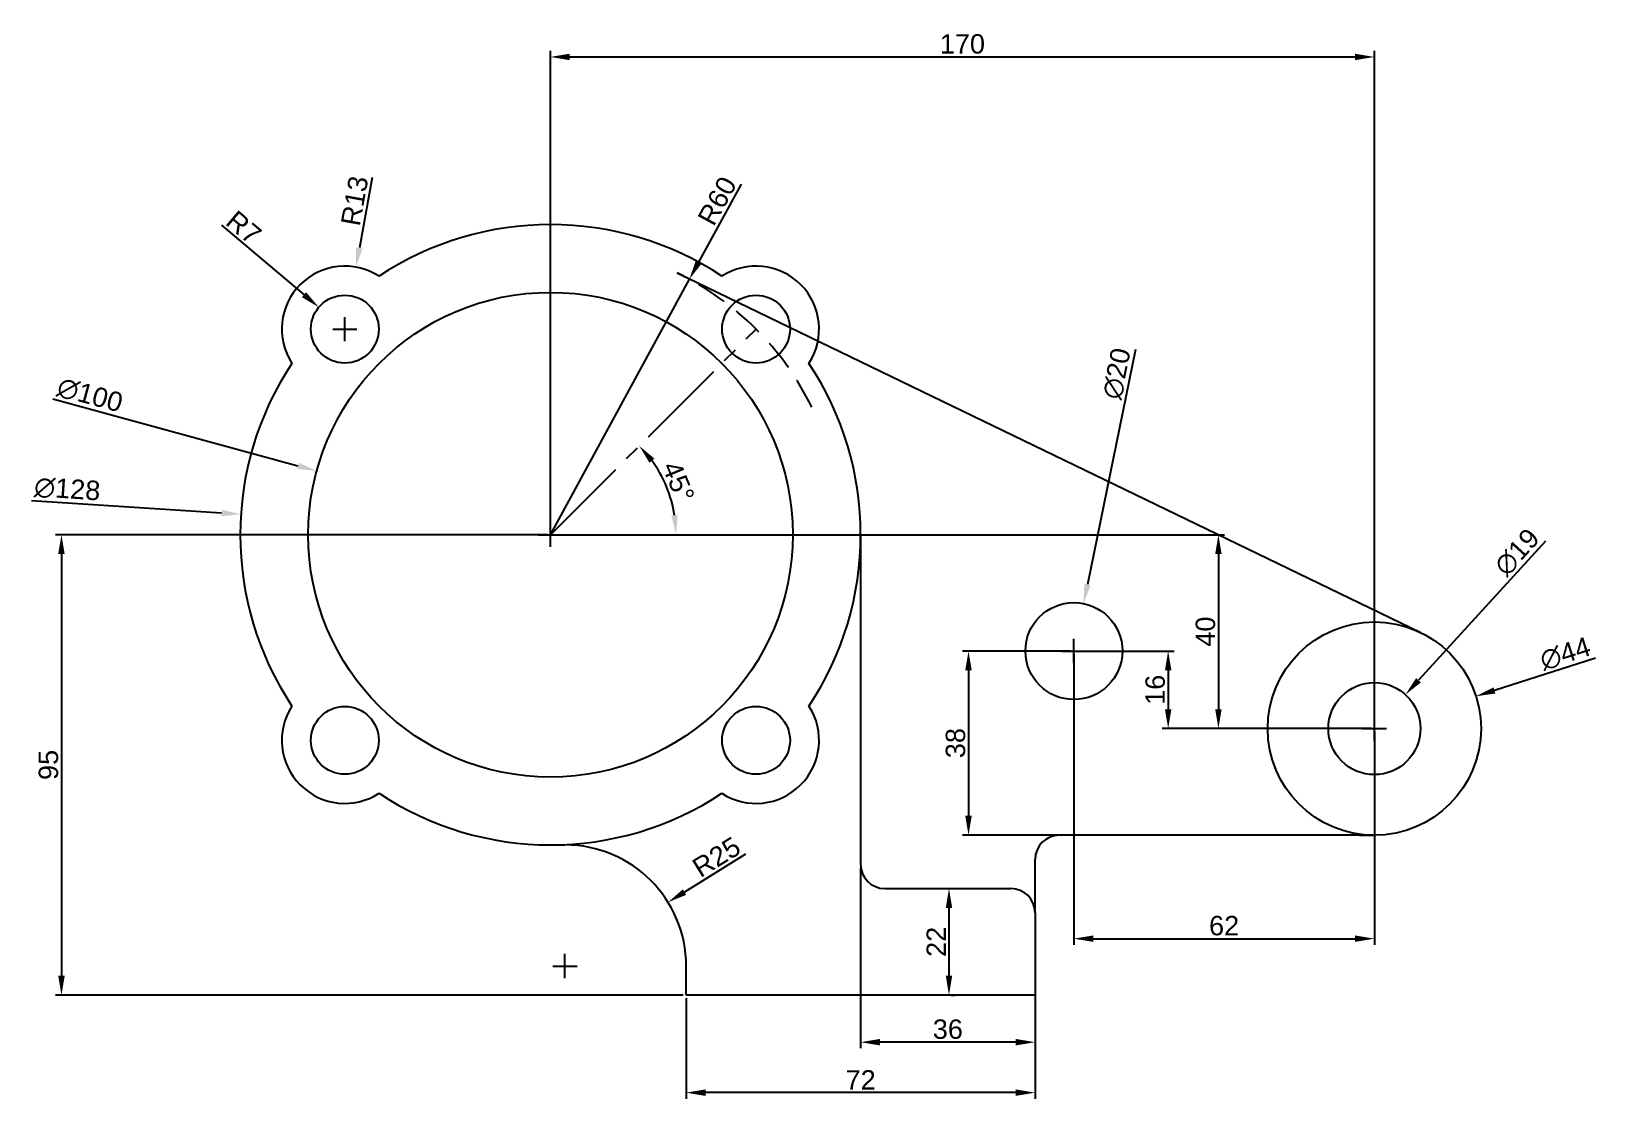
# Model space of a CAD drawing. Header units: millimetres. Extents: x 3284 to 3607, y 1512 to 1732.
import ezdxf

# ---------------------------------------------------------------- set-up
doc = ezdxf.new("R2010")
doc.units = ezdxf.units.MM
doc.linetypes.add('CENTER2', pattern=[28.575, 19.05, -3.175, 3.175, -3.175])
doc.linetypes.add('DASHED2', pattern=[9.525, 6.35, -3.175])
doc.layers.add('Layer1', color=7, linetype='DASHED2')
doc.layers.add('Layer2', color=7, linetype='CENTER2')
doc.styles.get("Standard").update_dxf_attribs({"font": 'arial.ttf'})
doc.dimstyles.new('ISO-25', dxfattribs={"dimtxt": 4, "dimasz": 4, "dimexe": 1.25, "dimexo": 0.625, "dimtad": 1, "dimtxsty": 'Standard', "dimcen": 2.5, "dimadec": 0, "dimazin": 0, "dimtfac": 1, "dimtmove": 0, "dimatfit": 3, "dimfxl": 1, "dimarcsym": 0})

# ---------------------------------------------------------------- blocks, each defined once
blk = doc.blocks.new('*D3')
at = {"color": 0, "lineweight": -2, "transparency": 16777216}
for p, q in [((3354.3, 1702.13), (3351.69, 1687.56)), ((3348.69, 1668.32), (3348.69, 1673.32)), ((3346.19, 1670.82), (3351.19, 1670.82))]:
    blk.add_line(p, q, dxfattribs=at)
at = {"color": 0, "transparency": 16777216}
blk.add_solid([(3351.03, 1687.67), (3352.34, 1687.44), (3350.98, 1683.62)], dxfattribs=at)
at = {"layer": 'Defpoints', "color": 0, "transparency": 16777216}
for p in [(3350.98, 1683.62), (3348.69, 1670.82)]:
    blk.add_point(p, dxfattribs=at)
at = {"color": 0, "transparency": 16777216, "insert": (3350.72, 1697.28), "char_height": 4, "attachment_point": 5, "rotation": 79.8397}
blk.add_mtext('R13', dxfattribs=at)
blk = doc.blocks.new('*D4')
at = {"color": 0, "lineweight": -2, "transparency": 16777216}
for p, q in [((3323.22, 1692.27), (3340.27, 1677.91)), ((3348.69, 1668.32), (3348.69, 1673.32)), ((3346.19, 1670.82), (3351.19, 1670.82))]:
    blk.add_line(p, q, dxfattribs=at)
at = {"color": 0, "transparency": 16777216}
blk.add_solid([(3340.7, 1678.42), (3339.84, 1677.4), (3343.33, 1675.33)], dxfattribs=at)
at = {"layer": 'Defpoints', "color": 0, "transparency": 16777216}
for p in [(3343.33, 1675.33), (3348.69, 1670.82)]:
    blk.add_point(p, dxfattribs=at)
at = {"color": 0, "transparency": 16777216, "insert": (3327.85, 1691.79), "char_height": 4, "attachment_point": 5, "rotation": 319.9053}
blk.add_mtext('R7', dxfattribs=at)
blk = doc.blocks.new('*D5')
at = {"color": 0, "lineweight": -2, "transparency": 16777216}
for p, q in [((3288.41, 1656.42), (3339.02, 1642.61)), ((3391.11, 1625.9), (3391.11, 1630.9)), ((3388.61, 1628.4), (3393.61, 1628.4))]:
    blk.add_line(p, q, dxfattribs=at)
at = {"color": 0, "transparency": 16777216}
blk.add_solid([(3339.19, 1643.25), (3338.84, 1641.97), (3342.88, 1641.56)], dxfattribs=at)
at = {"layer": 'Defpoints', "color": 0, "transparency": 16777216}
for p in [(3342.88, 1641.56), (3439.35, 1615.24)]:
    blk.add_point(p, dxfattribs=at)
at = {"color": 0, "transparency": 16777216, "insert": (3296.1, 1657.2), "char_height": 4, "attachment_point": 5, "rotation": 344.7394}
blk.add_mtext('∅100', dxfattribs=at)
blk = doc.blocks.new('*D6')
at = {"color": 0, "lineweight": -2, "transparency": 16777216}
for p, q in [((3284.03, 1635.48), (3323.26, 1632.89)), ((3391.11, 1625.9), (3391.11, 1630.9)), ((3388.61, 1628.4), (3393.61, 1628.4))]:
    blk.add_line(p, q, dxfattribs=at)
at = {"color": 0, "transparency": 16777216}
blk.add_solid([(3323.31, 1633.55), (3323.22, 1632.22), (3327.25, 1632.62)], dxfattribs=at)
at = {"layer": 'Defpoints', "color": 0, "transparency": 16777216}
for p in [(3327.25, 1632.62), (3454.97, 1624.17)]:
    blk.add_point(p, dxfattribs=at)
at = {"color": 0, "transparency": 16777216, "insert": (3291.42, 1637.78), "char_height": 4, "attachment_point": 5, "rotation": 356.2127}
blk.add_mtext('∅128', dxfattribs=at)
blk = doc.blocks.new('*D7')
at = {"color": 0, "lineweight": -2, "transparency": 16777216}
for p, q in [((3430.45, 1700.74), (3421.69, 1684.62)), ((3391.11, 1628.4), (3419.77, 1681.11))]:
    blk.add_line(p, q, dxfattribs=at)
at = {"color": 0, "transparency": 16777216}
blk.add_solid([(3421.1, 1684.94), (3422.27, 1684.3), (3419.77, 1681.11)], dxfattribs=at)
at = {"layer": 'Defpoints', "color": 0, "transparency": 16777216}
for p in [(3419.77, 1681.11), (3391.11, 1628.4)]:
    blk.add_point(p, dxfattribs=at)
at = {"color": 0, "transparency": 16777216, "insert": (3425.53, 1697.27), "char_height": 4, "attachment_point": 5, "rotation": 61.4667}
blk.add_mtext('R60', dxfattribs=at)
blk = doc.blocks.new('*D8')
at = {"color": 0, "lineweight": -2, "transparency": 16777216}
blk.add_arc((3391.11, 1628.4), 25.92, 8.8519, 36.1481, dxfattribs=at)
at = {"color": 0, "transparency": 16777216}
for points in [[(3411.54, 1643.25), (3412.55, 1644.12), (3409.44, 1646.72)], [(3417.39, 1632.44), (3416.06, 1632.33), (3417.03, 1628.4)]]:
    blk.add_solid(points, dxfattribs=at)
at = {"layer": 'Defpoints', "color": 0, "transparency": 16777216}
for p in [(3433.54, 1670.82), (3416.15, 1635.1), (3391.11, 1628.4), (3391.11, 1628.4), (3451.11, 1628.4)]:
    blk.add_point(p, dxfattribs=at)
at = {"color": 0, "transparency": 16777216, "insert": (3417.51, 1639.33), "char_height": 4, "attachment_point": 5, "rotation": 292.5}
blk.add_mtext('45°', dxfattribs=at)
blk = doc.blocks.new('*D9')
at = {"color": 0, "lineweight": -2, "transparency": 16777216}
for p, q in [((3390.49, 1628.4), (3288.97, 1628.4)), ((3290.22, 1624.4), (3290.22, 1537.4)), ((3418.49, 1533.4), (3288.97, 1533.4))]:
    blk.add_line(p, q, dxfattribs=at)
at = {"color": 0, "transparency": 16777216}
for points in [[(3289.55, 1624.4), (3290.89, 1624.4), (3290.22, 1628.4)], [(3289.55, 1537.4), (3290.89, 1537.4), (3290.22, 1533.4)]]:
    blk.add_solid(points, dxfattribs=at)
at = {"layer": 'Defpoints', "color": 0, "transparency": 16777216}
for p in [(3391.11, 1628.4), (3290.22, 1533.4), (3419.11, 1533.4)]:
    blk.add_point(p, dxfattribs=at)
at = {"color": 0, "transparency": 16777216, "insert": (3287.55, 1580.9), "char_height": 4, "attachment_point": 5, "rotation": 90}
blk.add_mtext('95', dxfattribs=at)
blk = doc.blocks.new('*D10')
at = {"color": 0, "lineweight": -2, "transparency": 16777216}
for p, q in [((3431.38, 1562.48), (3418.77, 1554.66)), ((3394.11, 1536.9), (3394.11, 1541.9)), ((3391.61, 1539.4), (3396.61, 1539.4))]:
    blk.add_line(p, q, dxfattribs=at)
at = {"color": 0, "transparency": 16777216}
blk.add_solid([(3418.42, 1555.23), (3419.12, 1554.1), (3415.37, 1552.56)], dxfattribs=at)
at = {"layer": 'Defpoints', "color": 0, "transparency": 16777216}
for p in [(3415.37, 1552.56), (3394.11, 1539.4)]:
    blk.add_point(p, dxfattribs=at)
at = {"color": 0, "transparency": 16777216, "insert": (3425.37, 1561.89), "char_height": 4, "attachment_point": 5, "rotation": 31.77}
blk.add_mtext('R25', dxfattribs=at)
blk = doc.blocks.new('*D11')
at = {"color": 0, "lineweight": -2, "transparency": 16777216}
for p, q in [((3473.74, 1555.4), (3474.59, 1555.4)), ((3473.34, 1551.4), (3473.34, 1537.4)), ((3473.74, 1533.4), (3474.59, 1533.4))]:
    blk.add_line(p, q, dxfattribs=at)
at = {"color": 0, "transparency": 16777216}
for points in [[(3472.68, 1551.4), (3474.01, 1551.4), (3473.34, 1555.4)], [(3472.68, 1537.4), (3474.01, 1537.4), (3473.34, 1533.4)]]:
    blk.add_solid(points, dxfattribs=at)
at = {"layer": 'Defpoints', "color": 0, "transparency": 16777216}
for p in [(3473.11, 1555.4), (3473.11, 1533.4), (3473.34, 1533.4)]:
    blk.add_point(p, dxfattribs=at)
at = {"color": 0, "transparency": 16777216, "insert": (3470.71, 1544.4), "char_height": 4, "attachment_point": 5, "rotation": 90}
blk.add_mtext('22', dxfattribs=at)
blk = doc.blocks.new('*D12')
at = {"color": 0, "lineweight": -2, "transparency": 16777216}
for p, q in [((3419.11, 1532.77), (3419.11, 1512.03)), ((3491.11, 1532.77), (3491.11, 1512.03)), ((3487.11, 1513.28), (3423.11, 1513.28))]:
    blk.add_line(p, q, dxfattribs=at)
at = {"color": 0, "transparency": 16777216}
for points in [[(3423.11, 1513.95), (3423.11, 1512.61), (3419.11, 1513.28)], [(3487.11, 1513.95), (3487.11, 1512.61), (3491.11, 1513.28)]]:
    blk.add_solid(points, dxfattribs=at)
at = {"layer": 'Defpoints', "color": 0, "transparency": 16777216}
for p in [(3419.11, 1533.4), (3491.11, 1533.4), (3419.11, 1513.28)]:
    blk.add_point(p, dxfattribs=at)
at = {"color": 0, "transparency": 16777216, "insert": (3455.11, 1515.91), "char_height": 4, "attachment_point": 5}
blk.add_mtext('72', dxfattribs=at)
blk = doc.blocks.new('*D13')
at = {"color": 0, "lineweight": -2, "transparency": 16777216}
for p, q in [((3455.11, 1559.77), (3455.11, 1522.44)), ((3491.11, 1549.77), (3491.11, 1522.44)), ((3487.11, 1523.69), (3459.11, 1523.69))]:
    blk.add_line(p, q, dxfattribs=at)
at = {"color": 0, "transparency": 16777216}
for points in [[(3459.11, 1524.36), (3459.11, 1523.02), (3455.11, 1523.69)], [(3487.11, 1524.36), (3487.11, 1523.02), (3491.11, 1523.69)]]:
    blk.add_solid(points, dxfattribs=at)
at = {"layer": 'Defpoints', "color": 0, "transparency": 16777216}
for p in [(3455.11, 1560.4), (3491.11, 1550.4), (3455.11, 1523.69)]:
    blk.add_point(p, dxfattribs=at)
at = {"color": 0, "transparency": 16777216, "insert": (3473.11, 1526.36), "char_height": 4, "attachment_point": 5}
blk.add_mtext('36', dxfattribs=at)
blk = doc.blocks.new('*D14')
at = {"color": 0, "lineweight": -2, "transparency": 16777216}
for p, q in [((3498.49, 1604.4), (3476.12, 1604.4)), ((3477.37, 1600.4), (3477.37, 1570.4)), ((3498.49, 1566.4), (3476.12, 1566.4))]:
    blk.add_line(p, q, dxfattribs=at)
at = {"color": 0, "transparency": 16777216}
for points in [[(3476.7, 1600.4), (3478.04, 1600.4), (3477.37, 1604.4)], [(3476.7, 1570.4), (3478.04, 1570.4), (3477.37, 1566.4)]]:
    blk.add_solid(points, dxfattribs=at)
at = {"layer": 'Defpoints', "color": 0, "transparency": 16777216}
for p in [(3499.11, 1604.4), (3477.37, 1566.4), (3499.11, 1566.4)]:
    blk.add_point(p, dxfattribs=at)
at = {"color": 0, "transparency": 16777216, "insert": (3474.7, 1585.4), "char_height": 4, "attachment_point": 5, "rotation": 90}
blk.add_mtext('38', dxfattribs=at)
blk = doc.blocks.new('*D15')
at = {"color": 0, "lineweight": -2, "transparency": 16777216}
for p, q in [((3499.74, 1604.4), (3519.82, 1604.4)), ((3518.57, 1600.4), (3518.57, 1592.4)), ((3560.49, 1588.4), (3517.32, 1588.4))]:
    blk.add_line(p, q, dxfattribs=at)
at = {"color": 0, "transparency": 16777216}
for points in [[(3517.9, 1600.4), (3519.24, 1600.4), (3518.57, 1604.4)], [(3517.9, 1592.4), (3519.24, 1592.4), (3518.57, 1588.4)]]:
    blk.add_solid(points, dxfattribs=at)
at = {"layer": 'Defpoints', "color": 0, "transparency": 16777216}
for p in [(3499.11, 1604.4), (3518.57, 1588.4), (3561.11, 1588.4)]:
    blk.add_point(p, dxfattribs=at)
at = {"color": 0, "transparency": 16777216, "insert": (3515.9, 1596.4), "char_height": 4, "attachment_point": 5, "rotation": 90}
blk.add_mtext('16', dxfattribs=at)
blk = doc.blocks.new('*D16')
at = {"color": 0, "lineweight": -2, "transparency": 16777216}
for p, q in [((3391.11, 1629.02), (3391.11, 1728.23)), ((3395.11, 1726.98), (3557.11, 1726.98)), ((3561.11, 1589.02), (3561.11, 1728.23))]:
    blk.add_line(p, q, dxfattribs=at)
at = {"color": 0, "transparency": 16777216}
for points in [[(3395.11, 1727.65), (3395.11, 1726.31), (3391.11, 1726.98)], [(3557.11, 1727.65), (3557.11, 1726.31), (3561.11, 1726.98)]]:
    blk.add_solid(points, dxfattribs=at)
at = {"layer": 'Defpoints', "color": 0, "transparency": 16777216}
for p in [(3561.11, 1726.98), (3391.11, 1628.4), (3561.11, 1588.4)]:
    blk.add_point(p, dxfattribs=at)
at = {"color": 0, "transparency": 16777216, "insert": (3476.11, 1729.65), "char_height": 4, "attachment_point": 5}
blk.add_mtext('170', dxfattribs=at)
blk = doc.blocks.new('*D17')
at = {"color": 0, "lineweight": -2, "transparency": 16777216}
for p, q in [((3391.74, 1628.4), (3530.18, 1628.4)), ((3528.93, 1624.4), (3528.93, 1592.4)), ((3560.49, 1588.4), (3527.68, 1588.4))]:
    blk.add_line(p, q, dxfattribs=at)
at = {"color": 0, "transparency": 16777216}
for points in [[(3528.27, 1624.4), (3529.6, 1624.4), (3528.93, 1628.4)], [(3528.27, 1592.4), (3529.6, 1592.4), (3528.93, 1588.4)]]:
    blk.add_solid(points, dxfattribs=at)
at = {"layer": 'Defpoints', "color": 0, "transparency": 16777216}
for p in [(3391.11, 1628.4), (3528.93, 1588.4), (3561.11, 1588.4)]:
    blk.add_point(p, dxfattribs=at)
at = {"color": 0, "transparency": 16777216, "insert": (3526.27, 1608.4), "char_height": 4, "attachment_point": 5, "rotation": 90}
blk.add_mtext('40', dxfattribs=at)
blk = doc.blocks.new('*D18')
at = {"color": 0, "lineweight": -2, "transparency": 16777216}
for p, q in [((3596.42, 1627.09), (3570.21, 1598.37)), ((3558.61, 1588.4), (3563.61, 1588.4)), ((3561.11, 1585.9), (3561.11, 1590.9))]:
    blk.add_line(p, q, dxfattribs=at)
at = {"color": 0, "transparency": 16777216}
blk.add_solid([(3569.72, 1598.82), (3570.71, 1597.92), (3567.52, 1595.41)], dxfattribs=at)
at = {"layer": 'Defpoints', "color": 0, "transparency": 16777216}
for p in [(3567.52, 1595.41), (3554.71, 1581.38)]:
    blk.add_point(p, dxfattribs=at)
at = {"color": 0, "transparency": 16777216, "insert": (3590.55, 1624.78), "char_height": 4, "attachment_point": 5, "rotation": 47.6212}
blk.add_mtext('∅19', dxfattribs=at)
blk = doc.blocks.new('*D19')
at = {"color": 0, "lineweight": -2, "transparency": 16777216}
for p, q in [((3606.73, 1602.91), (3585.89, 1596.28)), ((3558.61, 1588.4), (3563.61, 1588.4)), ((3561.11, 1585.9), (3561.11, 1590.9))]:
    blk.add_line(p, q, dxfattribs=at)
at = {"color": 0, "transparency": 16777216}
blk.add_solid([(3585.69, 1596.91), (3586.09, 1595.64), (3582.08, 1595.07)], dxfattribs=at)
at = {"layer": 'Defpoints', "color": 0, "transparency": 16777216}
for p in [(3582.08, 1595.07), (3540.15, 1581.73)]:
    blk.add_point(p, dxfattribs=at)
at = {"color": 0, "transparency": 16777216, "insert": (3600.5, 1603.84), "char_height": 4, "attachment_point": 5, "rotation": 17.6504}
blk.add_mtext('∅44', dxfattribs=at)
blk = doc.blocks.new('*D20')
at = {"color": 0, "lineweight": -2, "transparency": 16777216}
for p, q in [((3511.82, 1666.62), (3501.92, 1618.11)), ((3496.61, 1604.4), (3501.61, 1604.4)), ((3499.11, 1601.9), (3499.11, 1606.9))]:
    blk.add_line(p, q, dxfattribs=at)
at = {"color": 0, "transparency": 16777216}
blk.add_solid([(3501.26, 1618.25), (3502.57, 1617.98), (3501.11, 1614.19)], dxfattribs=at)
at = {"layer": 'Defpoints', "color": 0, "transparency": 16777216}
for p in [(3501.11, 1614.19), (3497.11, 1594.6)]:
    blk.add_point(p, dxfattribs=at)
at = {"color": 0, "transparency": 16777216, "insert": (3507.97, 1661.64), "char_height": 4, "attachment_point": 5, "rotation": 78.4594}
blk.add_mtext('∅20', dxfattribs=at)
blk = doc.blocks.new('*D21')
at = {"color": 0, "lineweight": -2, "transparency": 16777216}
for p, q in [((3499.11, 1603.77), (3499.11, 1543.8)), ((3561.11, 1587.77), (3561.11, 1543.8)), ((3503.11, 1545.05), (3557.11, 1545.05))]:
    blk.add_line(p, q, dxfattribs=at)
at = {"color": 0, "transparency": 16777216}
for points in [[(3503.11, 1545.72), (3503.11, 1544.39), (3499.11, 1545.05)], [(3557.11, 1545.72), (3557.11, 1544.39), (3561.11, 1545.05)]]:
    blk.add_solid(points, dxfattribs=at)
at = {"layer": 'Defpoints', "color": 0, "transparency": 16777216}
for p in [(3499.11, 1604.4), (3561.11, 1588.4), (3561.11, 1545.05)]:
    blk.add_point(p, dxfattribs=at)
at = {"color": 0, "transparency": 16777216, "insert": (3530.11, 1547.72), "char_height": 4, "attachment_point": 5}
blk.add_mtext('62', dxfattribs=at)

msp = doc.modelspace()

# ---------------------------------------------------------------- linework, layer by layer
for p, q in [((3417.236, 1682.411), (3570.692, 1608.202)), ((3455.114, 1628.396), (3455.114, 1560.396)), ((3558.114, 1566.396), (3496.114, 1566.396)), ((3558.114, 1566.396), (3561.114, 1566.396)), ((3391.114, 1564.396), (3394.114, 1564.396)), ((3491.114, 1559.396), (3491.114, 1561.396)), ((3491.114, 1550.396), (3491.114, 1559.396)), ((3460.114, 1555.396), (3486.114, 1555.396)), ((3491.114, 1550.396), (3491.114, 1533.396)), ((3419.114, 1533.396), (3419.114, 1539.396)), ((3491.114, 1533.396), (3419.114, 1533.396))]:
    msp.add_line(p, q)
for centre, radius in [((3391.114, 1628.396), 50), ((3348.688, 1670.822), 7), ((3433.541, 1670.822), 7), ((3499.114, 1604.396), 10), ((3561.114, 1588.396), 22), ((3561.114, 1588.396), 9.5), ((3348.688, 1585.969), 7), ((3433.541, 1585.969), 7)]:
    msp.add_circle(centre, radius)
for centre, radius, start, end in [((3391.114, 1628.396), 64, 56.45583, 123.54417), ((3348.688, 1670.822), 13, 57.09981, 212.90019), ((3433.541, 1670.822), 13, 327.09981, 122.90019), ((3391.114, 1628.396), 64, 146.45583, 213.54417), ((3391.114, 1628.396), 64, 326.45583, 33.54417), ((3348.688, 1585.969), 13, 147.09981, 302.90019), ((3433.541, 1585.969), 13, 237.09981, 32.90019), ((3391.114, 1628.396), 64, 236.45583, 303.54417), ((3496.114, 1561.396), 5, 90, 180), ((3394.114, 1539.396), 25, 0, 90), ((3460.114, 1560.396), 5, 180, 270), ((3486.114, 1550.396), 5, 0, 90)]:
    msp.add_arc(centre, radius, start, end)
at = {"layer": 'Layer1'}
msp.add_arc((3391.114, 1628.396), 60, 26, 64.19211, dxfattribs=at)
at = {"layer": 'Layer2'}
for q in [(3433.541, 1670.822), (3451.114, 1628.396)]:
    msp.add_line((3391.114, 1628.396), q, dxfattribs=at)

# ---------------------------------------------------------------- dimensions: what is measured, and where the dimension line sits
at = {"color": 3}
for base, p1, p2, picture, middle in [((3561.114, 1726.98), (3391.114, 1628.396), (3561.114, 1588.396), '*D16', (3476.114, 1729.648)), ((3561.114, 1545.055), (3499.114, 1604.396), (3561.114, 1588.396), '*D21', (3530.114, 1547.722)), ((3455.114, 1523.691), (3491.114, 1550.396), (3455.114, 1560.396), '*D13', (3473.114, 1526.359)), ((3419.114, 1513.281), (3491.114, 1533.396), (3419.114, 1533.396), '*D12', (3455.114, 1515.914))]:
    dim = msp.add_linear_dim(base=base, p1=p1, p2=p2, dimstyle='ISO-25', dxfattribs=at)
    dim.commit()
    dim.dimension.update_dxf_attribs({"geometry": picture, "text_midpoint": middle})
for center, mpoint, picture, middle in [((3348.688, 1670.822), (3350.981, 1683.618), '*D3', (3350.719, 1697.283)), ((3394.114, 1539.396), (3415.369, 1552.559), '*D10', (3425.373, 1561.892))]:
    dim = msp.add_radius_dim(center=center, mpoint=mpoint, dimstyle='ISO-25', override={"dimtofl": 0}, dxfattribs=at)
    dim.commit()
    dim.dimension.update_dxf_attribs({"geometry": picture, "text_midpoint": middle})
dim = msp.add_radius_dim(center=(3391.114, 1628.396), mpoint=(3419.775, 1681.108), dimstyle='ISO-25', dxfattribs=at)
dim.commit()
dim.dimension.update_dxf_attribs({"geometry": '*D7', "text_midpoint": (3427.869, 1695.996), "dimtype": 164})
dim = msp.add_radius_dim(center=(3348.688, 1670.822), mpoint=(3343.333, 1675.331), dimstyle='ISO-25', override={"dimtofl": 0}, dxfattribs=at)
dim.commit()
dim.dimension.update_dxf_attribs({"geometry": '*D4', "text_midpoint": (3326.164, 1689.785), "dimtype": 164})
dim = msp.add_angular_dim_2l(base=(3416.148, 1635.104), line1=((3391.114, 1628.396), (3451.114, 1628.396)), line2=((3391.114, 1628.396), (3433.541, 1670.822)), dimstyle='ISO-25', dxfattribs=at)
dim.commit()
dim.dimension.update_dxf_attribs({"geometry": '*D8', "text_midpoint": (3417.515, 1639.331)})
for p1, p2, picture, middle in [((3497.114, 1594.598), (3501.115, 1614.194), '*D20', (3510.689, 1661.079)), ((3439.351, 1615.235), (3342.877, 1641.556), '*D5', (3295.372, 1654.517)), ((3454.975, 1624.168), (3327.254, 1632.623), '*D6', (3291.241, 1635.007)), ((3554.711, 1581.378), (3567.518, 1595.414), '*D18', (3592.601, 1622.903)), ((3540.15, 1581.725), (3582.079, 1595.066), '*D19', (3601.341, 1601.196))]:
    dim = msp.add_diameter_dim_2p(p1=p1, p2=p2, dimstyle='ISO-25', override={"dimtofl": 0}, dxfattribs=at)
    dim.commit()
    dim.dimension.update_dxf_attribs({"geometry": picture, "text_midpoint": middle, "dimtype": 163})
for base, p1, p2, picture, middle in [((3290.219, 1533.396), (3391.114, 1628.396), (3419.114, 1533.396), '*D9', (3287.552, 1580.896)), ((3528.933, 1588.396), (3391.114, 1628.396), (3561.114, 1588.396), '*D17', (3526.266, 1608.396)), ((3477.369, 1566.396), (3499.114, 1604.396), (3499.114, 1566.396), '*D14', (3474.701, 1585.396)), ((3518.571, 1588.396), (3499.114, 1604.396), (3561.114, 1588.396), '*D15', (3515.903, 1596.396)), ((3473.344, 1533.396), (3473.114, 1555.396), (3473.114, 1533.396), '*D11', (3470.711, 1544.396))]:
    dim = msp.add_linear_dim(base=base, p1=p1, p2=p2, angle=90, dimstyle='ISO-25', dxfattribs=at)
    dim.commit()
    dim.dimension.update_dxf_attribs({"geometry": picture, "text_midpoint": middle})

doc.saveas('drawing.dxf')
